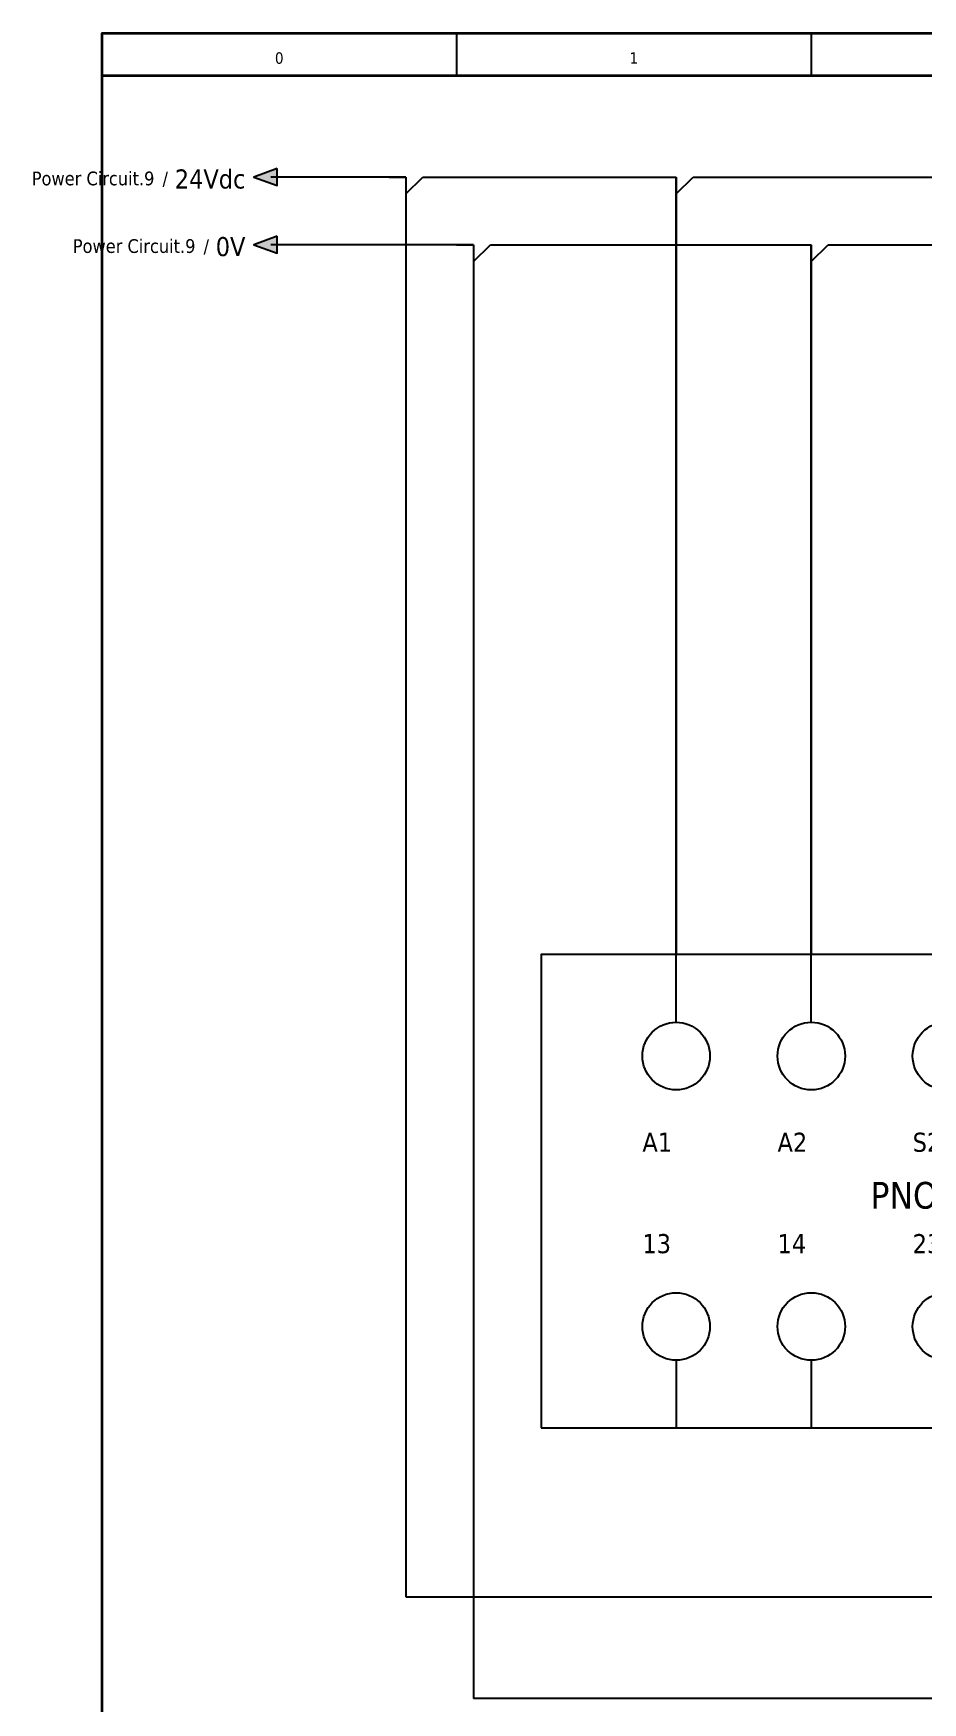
# Model space of a CAD drawing. Header units: millimetres. Extents: x -8 to 420, y 0 to 297.
# Drawn here: x -8.1 to 97.2, y 99.5 to 297 of the extents above; entities that cross this region are included whole.
import ezdxf
from ezdxf.enums import TextEntityAlignment as Align

# ---------------------------------------------------------------- set-up
doc = ezdxf.new("R2010")
doc.units = ezdxf.units.MM
for name, color, linetype, lineweight in [('EPLAN201', 7, 'Continuous', 35), ('EPLAN300', 5, 'Continuous', 25), ('EPLAN304', 5, 'Continuous', 25), ('EPLAN311', 1, 'Continuous', 25), ('EPLAN403', 5, 'Continuous', 35), ('EPLAN407', 5, 'Continuous', 35), ('EPLAN420', 7, 'Continuous', 35), ('EPLAN421', 5, 'Continuous', 35), ('EPLAN440', 73, 'Continuous', 35), ('EPLAN442', 73, 'Continuous', 35), ('EPLAN451', 7, 'Continuous', 35), ('EPLAN452', 7, 'Continuous', 35), ('EPLAN453', 7, 'Continuous', 35), ('EPLAN501', 7, 'Continuous', 35), ('EPLAN514', 5, 'Continuous', 35)]:
    doc.layers.add(name, color=color, linetype=linetype, lineweight=lineweight)
doc.styles.add('Tahoma', font='')
doc.styles.get('Tahoma').set_extended_font_data('Tahoma')

# ---------------------------------------------------------------- blocks, each defined once
blk = doc.blocks.new('EPLFRAME')
at = {"layer": 'EPLAN201', "linetype": 'Continuous', "lineweight": 25, "ltscale": 4}
for p, q in [((42, 297), (42, 292)), ((84, 297), (84, 292))]:
    blk.add_line(p, q, dxfattribs=at)
at = {"layer": 'EPLAN201', "linetype": 'Continuous', "lineweight": 35, "ltscale": 4}
blk.add_line((0, 292), (420, 292), dxfattribs=at)
blk.add_lwpolyline([(0, 0), (420, 0), (420, 297), (0, 297)], close=True, dxfattribs=at)
at = {"layer": 'EPLAN451', "color": 7, "style": 'Tahoma'}
for tag, p, height in [('14_10014', (101, 12), 2.26), ('14_10015', (185, 12), 2.26), ('14_10011', (101, 5), 2.26), ('14_10013', (332, 5), 1.63), ('14_10151', (73, 1), 1.63), ('14_10300', (415, 1), 1.63)]:
    blk.add_attdef(tag, p, '', height=height, dxfattribs=at)
blk.add_attdef('4_25020', text='', height=1.63, dxfattribs=at).set_placement((413, 1), align=Align.RIGHT)
at = {"layer": 'EPLAN452', "color": 7, "style": 'Tahoma'}
for tag, p, height in [('4_11041', (1, 17), 2.26), ('4_11071[1]', (1, 13), 1.63), ('4_11074[1]', (21, 13), 1.63), ('4_11070[1]', (41, 13), 1.63), ('4_11024', (73, 13), 1.63), ('4_11011', (231, 12), 2.26), ('4_11030', (301, 12), 2.26), ('4_20132_1001', (374, 13), 1.63), ('4_11071[2]', (1, 9), 1.63), ('4_11074[2]', (21, 9), 1.63), ('4_11070[2]', (41, 9), 1.63), ('4_11022', (73, 9), 1.63), ('4_20134_1001', (374, 9), 1.63), ('4_11071[3]', (1, 5), 1.63), ('4_11074[3]', (21, 5), 1.63), ('4_11070[3]', (41, 5), 1.63), ('4_11080', (73, 5), 1.63), ('4_11059', (301, 5), 1.63)]:
    blk.add_attdef(tag, p, '', height=height, dxfattribs=at)
for tag, height, p in [('4_11040', 2.26, (419, 17)), ('4_11000', 1.63, (419, 5)), ('4_11085', 1.63, (141, 1)), ('4_11086', 1.63, (183, 1))]:
    blk.add_attdef(tag, text='', height=height, dxfattribs=at).set_placement(p, align=Align.RIGHT)
at = {"layer": 'EPLAN453', "color": 7, "style": 'Tahoma'}
for tag, p in [('53_19005_1', (21, 293)), ('53_19005', (63, 293)), ('53_19005_8', (105, 293)), ('53_19005_6', (147, 293)), ('53_19005_7', (189, 293)), ('53_19005_9', (231, 293)), ('53_19005_3', (273, 293)), ('53_19005_2', (315, 293)), ('53_19005_4', (357, 293)), ('53_19005_5', (399, 293))]:
    blk.add_attdef(tag, text='', height=1.35, dxfattribs=at).set_placement(p, align=Align.BOTTOM_CENTER)
blk = doc.blocks.new('EPLSYM_LibraryIEC_symbol_Symbol12_Variant0_Placement1')
at = {"layer": 'EPLAN300', "lineweight": 25, "ltscale": 4}
for p, q in [((8, 12), (8, 20)), ((24, 12), (24, 20)), ((40, 12), (40, 20)), ((56, 12), (56, 20)), ((72, 12), (72, 20)), ((88, 12), (88, 20)), ((104, 12), (104, 20)), ((120, 12), (120, 20)), ((8, -28), (8, -36)), ((24, -28), (24, -36)), ((40, -28), (40, -36)), ((56, -28), (56, -36)), ((72, -28), (72, -36)), ((88, -28), (88, -36)), ((104, -28), (104, -36)), ((120, -28), (120, -36))]:
    blk.add_line(p, q, dxfattribs=at)
blk.add_lwpolyline([(-8, -36), (136, -36), (136, 20), (-8, 20)], close=True, dxfattribs=at)
for centre in [(8, 8), (24, 8), (40, 8), (56, 8), (72, 8), (88, 8), (104, 8), (120, 8), (8, -24), (24, -24), (40, -24), (56, -24), (72, -24), (88, -24), (104, -24), (120, -24)]:
    blk.add_circle(centre, 4, dxfattribs=at)
at = {"layer": 'EPLAN300', "color": 5, "style": 'Tahoma'}
for s, p in [('A1', (4, -4)), ('A2', (20, -4)), ('S21', (36, -4)), ('S31', (52, -4)), ('S22', (68, -4)), ('S32', (84, -4)), ('S33', (100, -4)), ('S34', (116, -4)), ('13', (4, -16)), ('14', (20, -16)), ('23', (36, -16)), ('24', (52, -16)), ('33', (68, -16)), ('34', (84, -16)), ('41', (100, -16)), ('42', (116, -16))]:
    blk.add_text(s, height=2.257, dxfattribs=at).set_placement(p, align=Align.BOTTOM_LEFT)
at = {"layer": 'EPLAN300', "color": 1, "style": 'Tahoma'}
blk.add_text('PNOZ X3 SAFETY RELAY', height=3.1605, dxfattribs=at).set_placement((31, -11), align=Align.BOTTOM_LEFT)
at = {"layer": 'EPLAN420', "color": 7, "style": 'Tahoma'}
for tag, p in [('17_20028[1]', (8.5, 18.8)), ('17_20028[2]', (24.5, 18.8)), ('17_20028[3]', (40.5, 18.8)), ('17_20028[4]', (56.5, 18.8)), ('17_20028[5]', (72.5, 18.8)), ('17_20028[6]', (88.5, 18.8)), ('17_20028[7]', (104.5, 18.8)), ('17_20028[8]', (120.5, 18.8)), ('17_20028[9]', (8.5, -37.7)), ('17_20028[10]', (24.5, -37.7)), ('17_20028[11]', (40.5, -37.7)), ('17_20028[12]', (56.5, -37.7)), ('17_20028[13]', (72.5, -37.7)), ('17_20028[14]', (88.5, -37.7)), ('17_20028[15]', (104.5, -37.7)), ('17_20028[16]', (120.5, -37.7))]:
    blk.add_attdef(tag, text='', height=1.63, dxfattribs=at).set_placement(p, align=Align.BOTTOM_LEFT)
at = {"layer": 'EPLAN421', "color": 5, "style": 'Tahoma'}
for tag, p in [('17_20029[1]', (8.5, 21.5)), ('17_20029[2]', (24.5, 21.5)), ('17_20029[3]', (40.5, 21.5)), ('17_20029[4]', (56.5, 21.5)), ('17_20029[5]', (72.5, 21.5)), ('17_20029[6]', (88.5, 21.5)), ('17_20029[7]', (104.5, 21.5)), ('17_20029[8]', (120.5, 21.5)), ('17_20029[9]', (8.5, -39.65)), ('17_20029[10]', (24.5, -39.65)), ('17_20029[11]', (40.5, -39.65)), ('17_20029[12]', (56.5, -39.65)), ('17_20029[13]', (72.5, -39.65)), ('17_20029[14]', (88.5, -39.65)), ('17_20029[15]', (104.5, -39.65)), ('17_20029[16]', (120.5, -39.65))]:
    blk.add_attdef(tag, text='', height=1.17, dxfattribs=at).set_placement(p, align=Align.BOTTOM_LEFT)
blk = doc.blocks.new('EPLSYM_LibrarySPECIAL_Symbol4_Variant0_Placement1')
at = {"layer": 'EPLAN304', "lineweight": 25, "ltscale": 4}
blk.add_line((0, 0), (0, 92), dxfattribs=at)
at = {"layer": 'EPLAN407', "color": 5, "style": 'Tahoma'}
blk.add_attdef('17_20010', text='', height=2.26, dxfattribs=at).set_placement((0, 20.4), align=Align.BOTTOM_RIGHT)
at = {"layer": 'EPLAN440', "color": 73, "style": 'Tahoma'}
blk.add_attdef('17_20300', text='', height=1.63, dxfattribs=at).set_placement((0, 17.7), align=Align.BOTTOM_RIGHT)
at = {"layer": 'EPLAN501', "color": 7, "style": 'Tahoma'}
blk.add_attdef('17_20011', text='', height=1.63, dxfattribs=at).set_placement((0, 0), align=Align.BOTTOM_RIGHT)
at = {"layer": 'EPLAN514', "color": 5, "style": 'Tahoma'}
for tag, p in [('17_20040', (0, 13.95)), ('17_20041', (0, 10.2)), ('17_20053', (0, 6.45)), ('17_20044', (0, 2.7))]:
    blk.add_attdef(tag, text='', height=2.26, dxfattribs=at).set_placement(p, align=Align.BOTTOM_RIGHT)
blk = doc.blocks.new('EPLSYM_LibrarySPECIAL_Symbol4_Variant0_Placement1_27')
at = {"layer": 'EPLAN304', "lineweight": 25, "ltscale": 4}
blk.add_line((0, 0), (0, 84), dxfattribs=at)
at = {"layer": 'EPLAN407', "color": 5, "style": 'Tahoma'}
blk.add_attdef('17_20010', text='', height=2.26, dxfattribs=at).set_placement((0, 20.4), align=Align.BOTTOM_RIGHT)
at = {"layer": 'EPLAN440', "color": 73, "style": 'Tahoma'}
blk.add_attdef('17_20300', text='', height=1.63, dxfattribs=at).set_placement((0, 17.7), align=Align.BOTTOM_RIGHT)
at = {"layer": 'EPLAN501', "color": 7, "style": 'Tahoma'}
blk.add_attdef('17_20011', text='', height=1.63, dxfattribs=at).set_placement((0, 0), align=Align.BOTTOM_RIGHT)
at = {"layer": 'EPLAN514', "color": 5, "style": 'Tahoma'}
for tag, p in [('17_20040', (0, 13.95)), ('17_20041', (0, 10.2)), ('17_20053', (0, 6.45)), ('17_20044', (0, 2.7))]:
    blk.add_attdef(tag, text='', height=2.26, dxfattribs=at).set_placement(p, align=Align.BOTTOM_RIGHT)
blk = doc.blocks.new('EPLSYM_LibrarySPECIAL_Symbol4_Variant0_Placement1_28')
at = {"layer": 'EPLAN304', "lineweight": 25, "ltscale": 4}
blk.add_line((136, 0), (0, 0), dxfattribs=at)
at = {"layer": 'EPLAN407', "color": 5, "style": 'Tahoma'}
blk.add_attdef('17_20010', text='', height=2.26, dxfattribs=at).set_placement((0, 20.4), align=Align.BOTTOM_RIGHT)
at = {"layer": 'EPLAN440', "color": 73, "style": 'Tahoma'}
blk.add_attdef('17_20300', text='', height=1.63, dxfattribs=at).set_placement((0, 17.7), align=Align.BOTTOM_RIGHT)
at = {"layer": 'EPLAN501', "color": 7, "style": 'Tahoma'}
blk.add_attdef('17_20011', text='', height=1.63, dxfattribs=at).set_placement((0, 0), align=Align.BOTTOM_RIGHT)
at = {"layer": 'EPLAN514', "color": 5, "style": 'Tahoma'}
for tag, p in [('17_20040', (0, 13.95)), ('17_20041', (0, 10.2)), ('17_20053', (0, 6.45)), ('17_20044', (0, 2.7))]:
    blk.add_attdef(tag, text='', height=2.26, dxfattribs=at).set_placement(p, align=Align.BOTTOM_RIGHT)
blk = doc.blocks.new('EPLSYM_LibrarySPECIAL_Symbol4_Variant0_Placement1_29')
at = {"layer": 'EPLAN304', "lineweight": 25, "ltscale": 4}
blk.add_line((0, 0), (0, -172), dxfattribs=at)
at = {"layer": 'EPLAN407', "color": 5, "style": 'Tahoma'}
blk.add_attdef('17_20010', text='', height=2.26, dxfattribs=at).set_placement((0, 20.4), align=Align.BOTTOM_RIGHT)
at = {"layer": 'EPLAN440', "color": 73, "style": 'Tahoma'}
blk.add_attdef('17_20300', text='', height=1.63, dxfattribs=at).set_placement((0, 17.7), align=Align.BOTTOM_RIGHT)
at = {"layer": 'EPLAN501', "color": 7, "style": 'Tahoma'}
blk.add_attdef('17_20011', text='', height=1.63, dxfattribs=at).set_placement((0, 0), align=Align.BOTTOM_RIGHT)
at = {"layer": 'EPLAN514', "color": 5, "style": 'Tahoma'}
for tag, p in [('17_20040', (0, 13.95)), ('17_20041', (0, 10.2)), ('17_20053', (0, 6.45)), ('17_20044', (0, 2.7))]:
    blk.add_attdef(tag, text='', height=2.26, dxfattribs=at).set_placement(p, align=Align.BOTTOM_RIGHT)
blk = doc.blocks.new('EPLSYM_LibrarySPECIAL_Symbol4_Variant0_Placement1_34')
at = {"layer": 'EPLAN304', "lineweight": 25, "ltscale": 4}
blk.add_line((0, 0), (0, -168), dxfattribs=at)
at = {"layer": 'EPLAN407', "color": 5, "style": 'Tahoma'}
blk.add_attdef('17_20010', text='', height=2.26, dxfattribs=at).set_placement((0, 20.4), align=Align.BOTTOM_RIGHT)
at = {"layer": 'EPLAN440', "color": 73, "style": 'Tahoma'}
blk.add_attdef('17_20300', text='', height=1.63, dxfattribs=at).set_placement((0, 17.7), align=Align.BOTTOM_RIGHT)
at = {"layer": 'EPLAN501', "color": 7, "style": 'Tahoma'}
blk.add_attdef('17_20011', text='', height=1.63, dxfattribs=at).set_placement((0, 0), align=Align.BOTTOM_RIGHT)
at = {"layer": 'EPLAN514', "color": 5, "style": 'Tahoma'}
for tag, p in [('17_20040', (0, 13.95)), ('17_20041', (0, 10.2)), ('17_20053', (0, 6.45)), ('17_20044', (0, 2.7))]:
    blk.add_attdef(tag, text='', height=2.26, dxfattribs=at).set_placement(p, align=Align.BOTTOM_RIGHT)
blk = doc.blocks.new('EPLSYM_LibrarySPECIAL_Symbol4_Variant0_Placement1_35')
at = {"layer": 'EPLAN304', "lineweight": 25, "ltscale": 4}
blk.add_line((0, 0), (128, 0), dxfattribs=at)
at = {"layer": 'EPLAN407', "color": 5, "style": 'Tahoma'}
blk.add_attdef('17_20010', text='', height=2.26, dxfattribs=at).set_placement((0, 20.4), align=Align.BOTTOM_RIGHT)
at = {"layer": 'EPLAN440', "color": 73, "style": 'Tahoma'}
blk.add_attdef('17_20300', text='', height=1.63, dxfattribs=at).set_placement((0, 17.7), align=Align.BOTTOM_RIGHT)
at = {"layer": 'EPLAN501', "color": 7, "style": 'Tahoma'}
blk.add_attdef('17_20011', text='', height=1.63, dxfattribs=at).set_placement((0, 0), align=Align.BOTTOM_RIGHT)
at = {"layer": 'EPLAN514', "color": 5, "style": 'Tahoma'}
for tag, p in [('17_20040', (0, 13.95)), ('17_20041', (0, 10.2)), ('17_20053', (0, 6.45)), ('17_20044', (0, 2.7))]:
    blk.add_attdef(tag, text='', height=2.26, dxfattribs=at).set_placement(p, align=Align.BOTTOM_RIGHT)
blk = doc.blocks.new('EPLSYM_LibrarySPECIAL_Symbol8_Variant2_Placement1')
at = {"layer": 'EPLAN311', "linetype": 'Continuous', "ltscale": 4}
blk.add_hatch(color=256, dxfattribs=at).paths.add_polyline_path([(0.75, 1), (-2, 0), (0.75, -1)], flags=0)
blk.add_line((2, 0), (0.75, 0), dxfattribs=at)
blk.add_lwpolyline([(0.75, 1), (-2, 0), (0.75, -1)], close=True, dxfattribs=at)
at = {"layer": 'EPLAN403', "color": 5, "style": 'Tahoma'}
blk.add_attdef('70_20010', text='', height=2.2575, dxfattribs=at).set_placement((-3, -0.22575), align=Align.MIDDLE_RIGHT)
at = {"layer": 'EPLAN442', "color": 73, "style": 'Tahoma'}
for tag, p in [('70_24300', (-81.5, -0.16254)), ('70_24350', (-23.82, -0.16254))]:
    blk.add_attdef(tag, text='', height=1.6254, dxfattribs=at).set_placement(p, align=Align.MIDDLE_RIGHT)

msp = doc.modelspace()

# ---------------------------------------------------------------- linework, layer by layer
at = {"layer": 'EPLAN311', "ltscale": 4}
for p, q in [((36, 280), (20, 280)), ((34, 280), (36, 280)), ((36, 280), (36, 278)), ((36, 278), (38, 280)), ((38, 280), (68, 280)), ((66, 280), (68, 280)), ((68, 280), (68, 188)), ((68, 280), (68, 278)), ((68, 278), (70, 280)), ((70, 280), (392, 280)), ((44, 272), (20, 272)), ((42, 272), (44, 272)), ((44, 272), (44, 270)), ((44, 270), (46, 272)), ((46, 272), (84, 272)), ((82, 272), (84, 272)), ((84, 272), (84, 188)), ((84, 272), (84, 270)), ((84, 270), (86, 272)), ((86, 272), (392, 272))]:
    msp.add_line(p, q, dxfattribs=at)

# ---------------------------------------------------------------- block references
ref = msp.add_blockref('EPLFRAME', (0, 0))
ref.add_attrib('53_19005', '1', dxfattribs={"layer": 'EPLAN453', "color": 7, "height": 1.3545, "style": 'Tahoma'}).set_placement((63, 293), align=Align.BOTTOM_CENTER)
ref.add_attrib('53_19005_1', '0', dxfattribs={"layer": 'EPLAN453', "color": 7, "height": 1.3545, "style": 'Tahoma'}).set_placement((21, 293), align=Align.BOTTOM_CENTER)
ref = msp.add_blockref('EPLSYM_LibrarySPECIAL_Symbol8_Variant2_Placement1', (20, 280))
ref.add_attrib('70_20010', '24Vdc', dxfattribs={"layer": 'EPLAN403', "color": 5, "height": 2.2575, "style": 'Tahoma'}).set_placement((17, 279.77425), align=Align.MIDDLE_RIGHT)
ref.add_attrib('70_24350', '/', dxfattribs={"layer": 'EPLAN442', "color": 73, "height": 1.6254, "style": 'Tahoma'}).set_placement((7.83, 279.83746), align=Align.MIDDLE_RIGHT)
ref.add_attrib('70_24300', 'Power Circuit.9', dxfattribs={"layer": 'EPLAN442', "color": 73, "height": 1.6254, "style": 'Tahoma'}).set_placement((6.22, 279.83746), align=Align.MIDDLE_RIGHT)
for name, p in [('EPLSYM_LibrarySPECIAL_Symbol4_Variant0_Placement1_34', (36, 280)), ('EPLSYM_LibrarySPECIAL_Symbol4_Variant0_Placement1', (68, 188)), ('EPLSYM_LibrarySPECIAL_Symbol4_Variant0_Placement1_29', (44, 272)), ('EPLSYM_LibrarySPECIAL_Symbol4_Variant0_Placement1_27', (84, 188)), ('EPLSYM_LibraryIEC_symbol_Symbol12_Variant0_Placement1', (60, 168)), ('EPLSYM_LibrarySPECIAL_Symbol4_Variant0_Placement1_35', (36, 112)), ('EPLSYM_LibrarySPECIAL_Symbol4_Variant0_Placement1_28', (44, 100))]:
    msp.add_blockref(name, p)
ref = msp.add_blockref('EPLSYM_LibrarySPECIAL_Symbol8_Variant2_Placement1', (20, 272))
ref.add_attrib('70_20010', '0V', dxfattribs={"layer": 'EPLAN403', "color": 5, "height": 2.2575, "style": 'Tahoma'}).set_placement((17, 271.77425), align=Align.MIDDLE_RIGHT)
ref.add_attrib('70_24350', '/', dxfattribs={"layer": 'EPLAN442', "color": 73, "height": 1.6254, "style": 'Tahoma'}).set_placement((12.69, 271.83746), align=Align.MIDDLE_RIGHT)
ref.add_attrib('70_24300', 'Power Circuit.9', dxfattribs={"layer": 'EPLAN442', "color": 73, "height": 1.6254, "style": 'Tahoma'}).set_placement((11.08, 271.83746), align=Align.MIDDLE_RIGHT)

doc.saveas('drawing.dxf')
